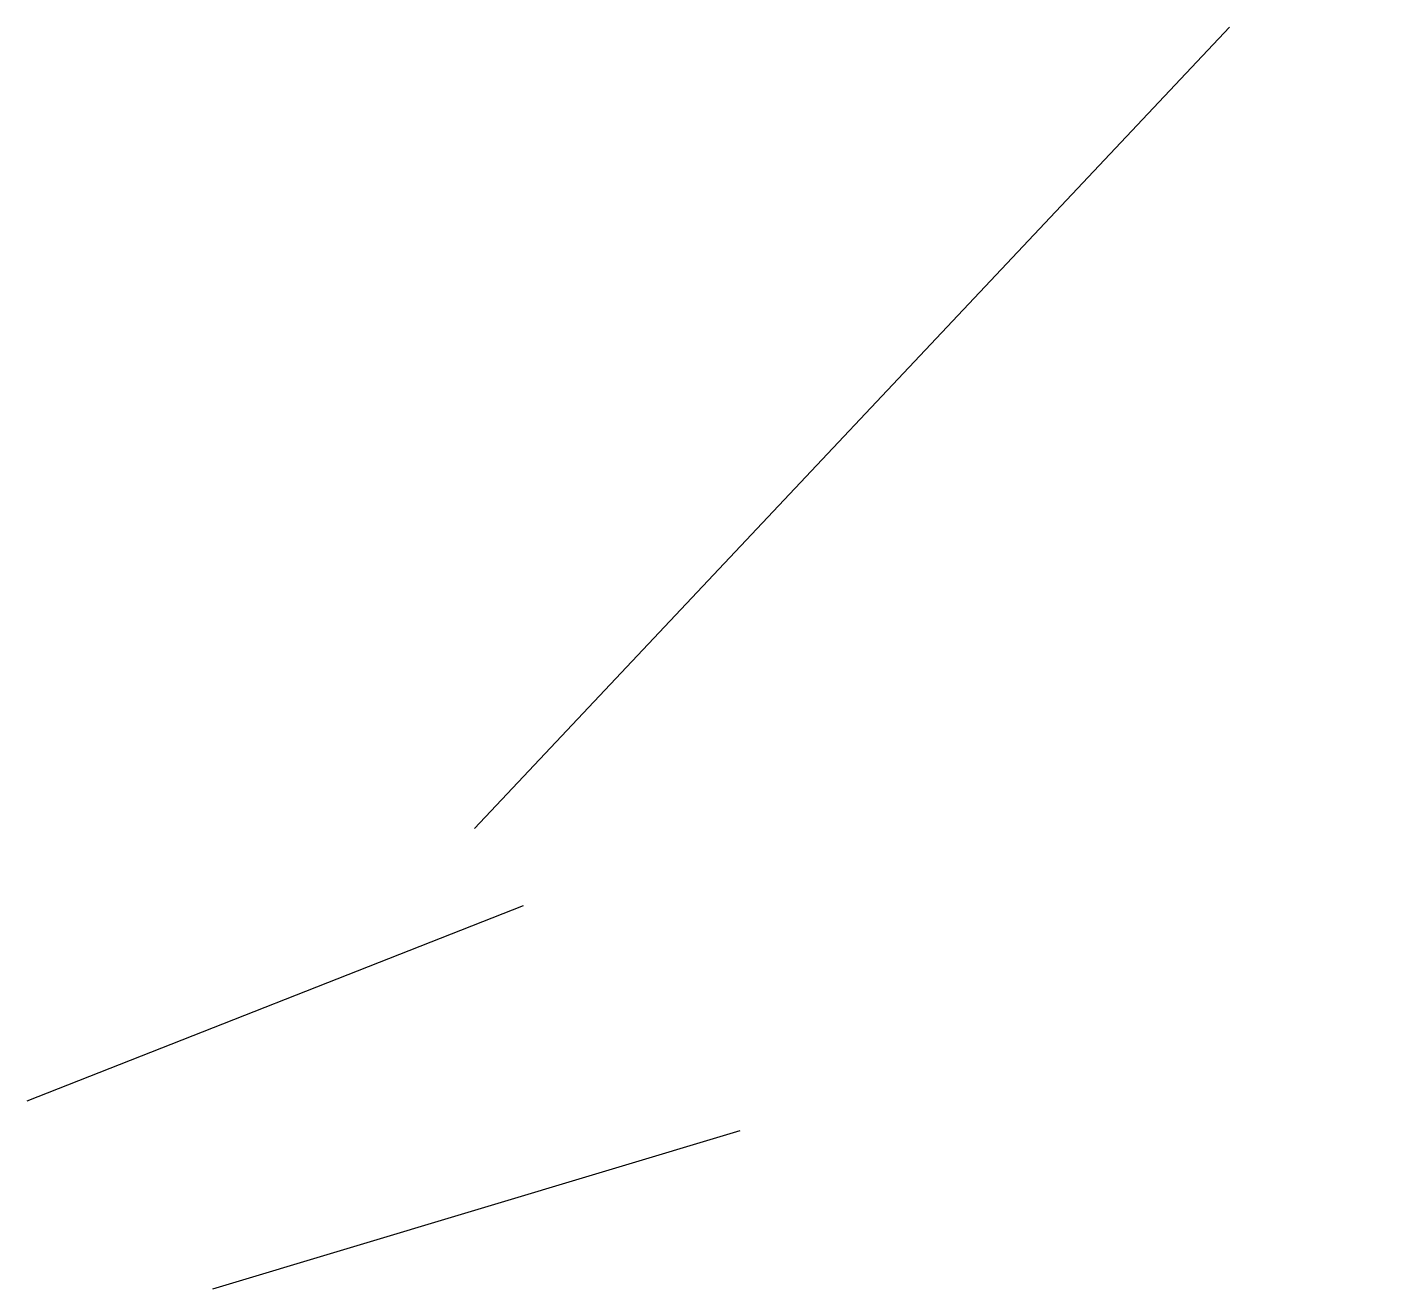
# Model space of a CAD drawing. Header units: millimetres. Extents: x -1 to 24.8, y 1 to 24.9.
import ezdxf

# ---------------------------------------------------------------- set-up
doc = ezdxf.new("R2010")
doc.units = ezdxf.units.MM
doc.layers.get('0').update_dxf_attribs({"linetype": 'CONTINUOUS'})

# ---------------------------------------------------------------- blocks, each defined once
blk = doc.blocks.new('B', base_point=(2, 1))
blk.add_line((2, 1), (12, 4))

msp = doc.modelspace()

# ---------------------------------------------------------------- block references
at = {"xscale": 2, "yscale": 2, "rotation": 30}
msp.add_blockref('B', (7.464, 9.732), dxfattribs=at)
at = {"yscale": -0.5, "rotation": 30}
msp.add_blockref('B', (-1.018, 4.567), dxfattribs=at)
msp.add_blockref('B', (2.5, 1))

doc.saveas('drawing.dxf')
